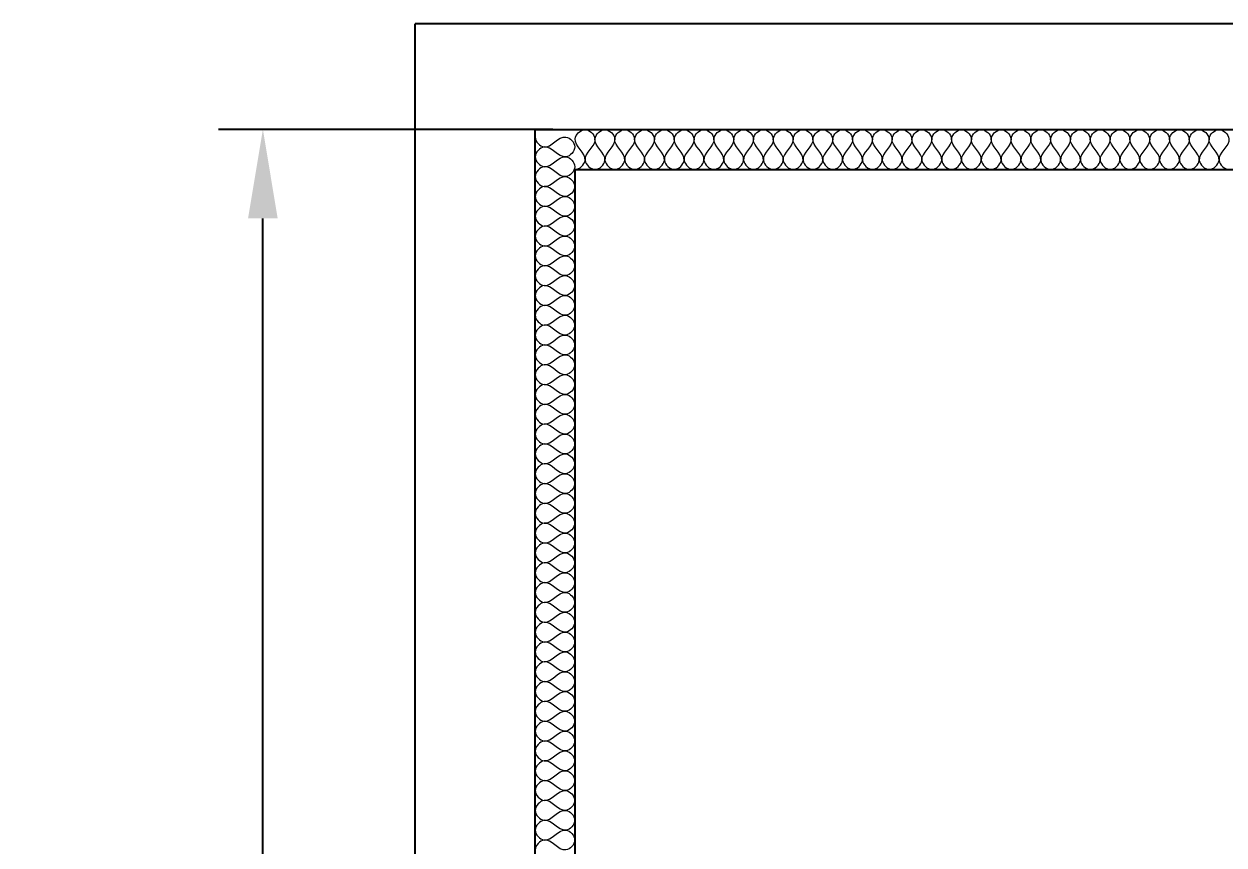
# Model space of a CAD drawing. Header units: metres. Extents: x 125 to 1179, y 511 to 749.
# Drawn here: x 124.71 to 158.41, y 676.27 to 699.33 of the extents above; entities that cross this region are included whole.
import ezdxf

# ---------------------------------------------------------------- set-up
doc = ezdxf.new("R2010")
doc.units = ezdxf.units.M
doc.layers.add('Text18', color=8, linetype='Continuous', lineweight=18)
doc.styles.get("Standard").update_dxf_attribs({"font": 'arial.ttf'})
doc.dimstyles.new('ISO-25', dxfattribs={"dimtxt": 2.5, "dimasz": 2.5, "dimexe": 1.25, "dimexo": 0.625, "dimtad": 1, "dimtxsty": 'Standard', "dimcen": 2.5, "dimadec": 0, "dimazin": 0, "dimtfac": 1, "dimtmove": 0, "dimatfit": 3, "dimfxl": 1, "dimarcsym": 0})

# ---------------------------------------------------------------- blocks, each defined once
blk = doc.blocks.new('*D4')
at = {"color": 0, "lineweight": -2, "transparency": 16777216}
for p, q in [((139.561, 696.369), (130.166, 696.369)), ((131.416, 607.857), (131.416, 693.869)), ((139.561, 605.357), (130.166, 605.357))]:
    blk.add_line(p, q, dxfattribs=at)
at = {"color": 0, "transparency": 16777216}
for points in [[(130.999, 693.869), (131.832, 693.869), (131.416, 696.369)], [(130.999, 607.857), (131.832, 607.857), (131.416, 605.357)]]:
    blk.add_solid(points, dxfattribs=at)
at = {"layer": 'Defpoints', "color": 0, "transparency": 16777216}
for p in [(131.416, 696.369), (140.186, 696.369), (140.186, 605.357)]:
    blk.add_point(p, dxfattribs=at)
at = {"color": 0, "transparency": 16777216, "insert": (127.791, 650.863), "char_height": 2.5, "attachment_point": 5, "rotation": 90}
blk.add_mtext('{\\fISOCPEUR|b0|i0|c0|p34;\\H2x;9,10m}', dxfattribs=at)

msp = doc.modelspace()

# ---------------------------------------------------------------- linework, layer by layer
for p, q in [((135.692, 527.829), (135.692, 699.329)), ((361.652, 699.329), (135.692, 699.329)), ((139.062, 696.369), (360.529, 696.369)), ((139.062, 531.2), (139.062, 696.369)), ((140.186, 695.245), (339.073, 695.245)), ((140.186, 605.919), (140.186, 695.245))]:
    msp.add_line(p, q)
at = {"layer": 'Text18', "color": 0, "ltscale": 0.5}
for points, knots in [([(140.186, 696.107), (140.203, 696.227), (140.464, 696.488), (140.961, 695.993), (140.241, 695.609), (140.618, 695.246), (140.742, 695.245)], [2.217326, 2.217326, 2.217326, 2.217326, 2.553667, 2.890008, 3.49416, 3.830501, 3.830501, 3.830501, 3.830501]), ([(140.742, 696.107), (140.759, 696.227), (141.02, 696.488), (141.518, 695.993), (140.797, 695.609), (141.174, 695.246), (141.299, 695.245)], [2.217326, 2.217326, 2.217326, 2.217326, 2.553667, 2.890008, 3.49416, 3.830501, 3.830501, 3.830501, 3.830501]), ([(141.299, 696.107), (141.315, 696.227), (141.577, 696.488), (142.074, 695.993), (141.353, 695.609), (141.73, 695.246), (141.855, 695.245)], [2.217326, 2.217326, 2.217326, 2.217326, 2.553667, 2.890008, 3.49416, 3.830501, 3.830501, 3.830501, 3.830501]), ([(141.855, 696.107), (141.872, 696.227), (142.133, 696.488), (142.63, 695.993), (141.91, 695.609), (142.287, 695.246), (142.411, 695.245)], [2.217326, 2.217326, 2.217326, 2.217326, 2.553667, 2.890008, 3.49416, 3.830501, 3.830501, 3.830501, 3.830501]), ([(142.411, 696.107), (142.428, 696.227), (142.689, 696.488), (143.187, 695.993), (142.466, 695.609), (142.843, 695.246), (142.968, 695.245)], [2.217326, 2.217326, 2.217326, 2.217326, 2.553667, 2.890008, 3.49416, 3.830501, 3.830501, 3.830501, 3.830501]), ([(142.968, 696.107), (142.984, 696.227), (143.246, 696.488), (143.743, 695.993), (143.022, 695.609), (143.399, 695.246), (143.524, 695.245)], [2.217326, 2.217326, 2.217326, 2.217326, 2.553667, 2.890008, 3.49416, 3.830501, 3.830501, 3.830501, 3.830501]), ([(143.524, 696.107), (143.541, 696.227), (143.802, 696.488), (144.299, 695.993), (143.579, 695.609), (143.956, 695.246), (144.08, 695.245)], [2.217326, 2.217326, 2.217326, 2.217326, 2.553667, 2.890008, 3.49416, 3.830501, 3.830501, 3.830501, 3.830501]), ([(144.08, 696.107), (144.097, 696.227), (144.358, 696.488), (144.856, 695.993), (144.135, 695.609), (144.512, 695.246), (144.637, 695.245)], [2.217326, 2.217326, 2.217326, 2.217326, 2.553667, 2.890008, 3.49416, 3.830501, 3.830501, 3.830501, 3.830501]), ([(144.637, 696.107), (144.653, 696.227), (144.915, 696.488), (145.412, 695.993), (144.691, 695.609), (145.068, 695.246), (145.193, 695.245)], [2.217326, 2.217326, 2.217326, 2.217326, 2.553667, 2.890008, 3.49416, 3.830501, 3.830501, 3.830501, 3.830501]), ([(145.193, 696.107), (145.21, 696.227), (145.471, 696.488), (145.968, 695.993), (145.248, 695.609), (145.625, 695.246), (145.749, 695.245)], [2.217326, 2.217326, 2.217326, 2.217326, 2.553667, 2.890008, 3.49416, 3.830501, 3.830501, 3.830501, 3.830501]), ([(145.749, 696.107), (145.766, 696.227), (146.027, 696.488), (146.525, 695.993), (145.804, 695.609), (146.181, 695.246), (146.306, 695.245)], [2.217326, 2.217326, 2.217326, 2.217326, 2.553667, 2.890008, 3.49416, 3.830501, 3.830501, 3.830501, 3.830501]), ([(146.306, 696.107), (146.322, 696.227), (146.584, 696.488), (147.081, 695.993), (146.36, 695.609), (146.737, 695.246), (146.862, 695.245)], [2.217326, 2.217326, 2.217326, 2.217326, 2.553667, 2.890008, 3.49416, 3.830501, 3.830501, 3.830501, 3.830501]), ([(146.862, 696.107), (146.879, 696.227), (147.14, 696.488), (147.637, 695.993), (146.917, 695.609), (147.294, 695.246), (147.418, 695.245)], [2.217326, 2.217326, 2.217326, 2.217326, 2.553667, 2.890008, 3.49416, 3.830501, 3.830501, 3.830501, 3.830501]), ([(147.418, 696.107), (147.435, 696.227), (147.696, 696.488), (148.194, 695.993), (147.473, 695.609), (147.85, 695.246), (147.975, 695.245)], [2.217326, 2.217326, 2.217326, 2.217326, 2.553667, 2.890008, 3.49416, 3.830501, 3.830501, 3.830501, 3.830501]), ([(147.975, 696.107), (147.991, 696.227), (148.253, 696.488), (148.75, 695.993), (148.029, 695.609), (148.406, 695.246), (148.531, 695.245)], [2.217326, 2.217326, 2.217326, 2.217326, 2.553667, 2.890008, 3.49416, 3.830501, 3.830501, 3.830501, 3.830501]), ([(148.531, 696.107), (148.547, 696.227), (148.809, 696.488), (149.306, 695.993), (148.586, 695.609), (148.963, 695.246), (149.087, 695.245)], [2.217326, 2.217326, 2.217326, 2.217326, 2.553667, 2.890008, 3.49416, 3.830501, 3.830501, 3.830501, 3.830501]), ([(149.087, 696.107), (149.104, 696.227), (149.365, 696.488), (149.863, 695.993), (149.142, 695.609), (149.519, 695.246), (149.644, 695.245)], [2.217326, 2.217326, 2.217326, 2.217326, 2.553667, 2.890008, 3.49416, 3.830501, 3.830501, 3.830501, 3.830501]), ([(149.644, 696.107), (149.66, 696.227), (149.921, 696.488), (150.419, 695.993), (149.698, 695.609), (150.075, 695.246), (150.2, 695.245)], [2.217326, 2.217326, 2.217326, 2.217326, 2.553667, 2.890008, 3.49416, 3.830501, 3.830501, 3.830501, 3.830501]), ([(150.2, 696.107), (150.216, 696.227), (150.478, 696.488), (150.975, 695.993), (150.255, 695.609), (150.631, 695.246), (150.756, 695.245)], [2.217326, 2.217326, 2.217326, 2.217326, 2.553667, 2.890008, 3.49416, 3.830501, 3.830501, 3.830501, 3.830501]), ([(150.756, 696.107), (150.773, 696.227), (151.034, 696.488), (151.532, 695.993), (150.811, 695.609), (151.188, 695.246), (151.312, 695.245)], [2.217326, 2.217326, 2.217326, 2.217326, 2.553667, 2.890008, 3.49416, 3.830501, 3.830501, 3.830501, 3.830501]), ([(151.312, 696.107), (151.329, 696.227), (151.59, 696.488), (152.088, 695.993), (151.367, 695.609), (151.744, 695.246), (151.869, 695.245)], [2.217326, 2.217326, 2.217326, 2.217326, 2.553667, 2.890008, 3.49416, 3.830501, 3.830501, 3.830501, 3.830501]), ([(151.869, 696.107), (151.885, 696.227), (152.147, 696.488), (152.644, 695.993), (151.924, 695.609), (152.3, 695.246), (152.425, 695.245)], [2.217326, 2.217326, 2.217326, 2.217326, 2.553667, 2.890008, 3.49416, 3.830501, 3.830501, 3.830501, 3.830501]), ([(152.425, 696.107), (152.442, 696.227), (152.703, 696.488), (153.201, 695.993), (152.48, 695.609), (152.857, 695.246), (152.981, 695.245)], [2.217326, 2.217326, 2.217326, 2.217326, 2.553667, 2.890008, 3.49416, 3.830501, 3.830501, 3.830501, 3.830501]), ([(152.981, 696.107), (152.998, 696.227), (153.259, 696.488), (153.757, 695.993), (153.036, 695.609), (153.413, 695.246), (153.538, 695.245)], [2.217326, 2.217326, 2.217326, 2.217326, 2.553667, 2.890008, 3.49416, 3.830501, 3.830501, 3.830501, 3.830501]), ([(153.538, 696.107), (153.554, 696.227), (153.816, 696.488), (154.313, 695.993), (153.593, 695.609), (153.969, 695.246), (154.094, 695.245)], [2.217326, 2.217326, 2.217326, 2.217326, 2.553667, 2.890008, 3.49416, 3.830501, 3.830501, 3.830501, 3.830501]), ([(154.094, 696.107), (154.111, 696.227), (154.372, 696.488), (154.869, 695.993), (154.149, 695.609), (154.526, 695.246), (154.65, 695.245)], [2.217326, 2.217326, 2.217326, 2.217326, 2.553667, 2.890008, 3.49416, 3.830501, 3.830501, 3.830501, 3.830501]), ([(154.65, 696.107), (154.667, 696.227), (154.928, 696.488), (155.426, 695.993), (154.705, 695.609), (155.082, 695.246), (155.207, 695.245)], [2.217326, 2.217326, 2.217326, 2.217326, 2.553667, 2.890008, 3.49416, 3.830501, 3.830501, 3.830501, 3.830501]), ([(155.207, 696.107), (155.223, 696.227), (155.485, 696.488), (155.982, 695.993), (155.261, 695.609), (155.638, 695.246), (155.763, 695.245)], [2.217326, 2.217326, 2.217326, 2.217326, 2.553667, 2.890008, 3.49416, 3.830501, 3.830501, 3.830501, 3.830501]), ([(155.763, 696.107), (155.78, 696.227), (156.041, 696.488), (156.538, 695.993), (155.818, 695.609), (156.195, 695.246), (156.319, 695.245)], [2.217326, 2.217326, 2.217326, 2.217326, 2.553667, 2.890008, 3.49416, 3.830501, 3.830501, 3.830501, 3.830501]), ([(156.319, 696.107), (156.336, 696.227), (156.597, 696.488), (157.095, 695.993), (156.374, 695.609), (156.751, 695.246), (156.876, 695.245)], [2.217326, 2.217326, 2.217326, 2.217326, 2.553667, 2.890008, 3.49416, 3.830501, 3.830501, 3.830501, 3.830501]), ([(156.876, 696.107), (156.892, 696.227), (157.154, 696.488), (157.651, 695.993), (156.93, 695.609), (157.307, 695.246), (157.432, 695.245)], [2.217326, 2.217326, 2.217326, 2.217326, 2.553667, 2.890008, 3.49416, 3.830501, 3.830501, 3.830501, 3.830501]), ([(157.432, 696.107), (157.449, 696.227), (157.71, 696.488), (158.207, 695.993), (157.487, 695.609), (157.864, 695.246), (157.988, 695.245)], [2.217326, 2.217326, 2.217326, 2.217326, 2.553667, 2.890008, 3.49416, 3.830501, 3.830501, 3.830501, 3.830501]), ([(157.988, 696.107), (158.005, 696.227), (158.266, 696.488), (158.764, 695.993), (158.043, 695.609), (158.42, 695.246), (158.545, 695.245)], [2.217326, 2.217326, 2.217326, 2.217326, 2.553667, 2.890008, 3.49416, 3.830501, 3.830501, 3.830501, 3.830501]), ([(139.062, 696.154), (139.064, 696.024), (139.426, 695.658), (139.709, 696.184), (139.925, 696.154)], [1.2768335, 1.2768335, 1.2768335, 1.2768335, 1.6131741, 2.2173264, 2.2173264, 2.2173264, 2.2173264]), ([(139.925, 696.154), (140.045, 696.138), (140.305, 695.876), (139.81, 695.379), (139.427, 696.1), (139.063, 695.723), (139.062, 695.598)], [2.217326, 2.217326, 2.217326, 2.217326, 2.553667, 2.890008, 3.49416, 3.830501, 3.830501, 3.830501, 3.830501]), ([(140.186, 695.245), (140.317, 695.246), (140.682, 695.609), (140.156, 695.892), (140.186, 696.107)], [1.2768335, 1.2768335, 1.2768335, 1.2768335, 1.6131741, 2.2173264, 2.2173264, 2.2173264, 2.2173264]), ([(140.742, 695.245), (140.873, 695.246), (141.239, 695.609), (140.712, 695.892), (140.742, 696.107)], [1.2768335, 1.2768335, 1.2768335, 1.2768335, 1.6131741, 2.2173264, 2.2173264, 2.2173264, 2.2173264]), ([(141.299, 695.245), (141.429, 695.246), (141.795, 695.609), (141.269, 695.892), (141.299, 696.107)], [1.2768335, 1.2768335, 1.2768335, 1.2768335, 1.6131741, 2.2173264, 2.2173264, 2.2173264, 2.2173264]), ([(141.855, 695.245), (141.986, 695.246), (142.351, 695.609), (141.825, 695.892), (141.855, 696.107)], [1.2768335, 1.2768335, 1.2768335, 1.2768335, 1.6131741, 2.2173264, 2.2173264, 2.2173264, 2.2173264]), ([(142.411, 695.245), (142.542, 695.246), (142.908, 695.609), (142.381, 695.892), (142.411, 696.107)], [1.2768335, 1.2768335, 1.2768335, 1.2768335, 1.6131741, 2.2173264, 2.2173264, 2.2173264, 2.2173264]), ([(142.968, 695.245), (143.098, 695.246), (143.464, 695.609), (142.938, 695.892), (142.968, 696.107)], [1.2768335, 1.2768335, 1.2768335, 1.2768335, 1.6131741, 2.2173264, 2.2173264, 2.2173264, 2.2173264]), ([(143.524, 695.245), (143.655, 695.246), (144.02, 695.609), (143.494, 695.892), (143.524, 696.107)], [1.2768335, 1.2768335, 1.2768335, 1.2768335, 1.6131741, 2.2173264, 2.2173264, 2.2173264, 2.2173264]), ([(144.08, 695.245), (144.211, 695.246), (144.577, 695.609), (144.05, 695.892), (144.08, 696.107)], [1.2768335, 1.2768335, 1.2768335, 1.2768335, 1.6131741, 2.2173264, 2.2173264, 2.2173264, 2.2173264]), ([(144.637, 695.245), (144.767, 695.246), (145.133, 695.609), (144.607, 695.892), (144.637, 696.107)], [1.2768335, 1.2768335, 1.2768335, 1.2768335, 1.6131741, 2.2173264, 2.2173264, 2.2173264, 2.2173264]), ([(145.193, 695.245), (145.324, 695.246), (145.689, 695.609), (145.163, 695.892), (145.193, 696.107)], [1.2768335, 1.2768335, 1.2768335, 1.2768335, 1.6131741, 2.2173264, 2.2173264, 2.2173264, 2.2173264]), ([(145.749, 695.245), (145.88, 695.246), (146.246, 695.609), (145.719, 695.892), (145.749, 696.107)], [1.2768335, 1.2768335, 1.2768335, 1.2768335, 1.6131741, 2.2173264, 2.2173264, 2.2173264, 2.2173264]), ([(146.306, 695.245), (146.436, 695.246), (146.802, 695.609), (146.276, 695.892), (146.306, 696.107)], [1.2768335, 1.2768335, 1.2768335, 1.2768335, 1.6131741, 2.2173264, 2.2173264, 2.2173264, 2.2173264]), ([(146.862, 695.245), (146.993, 695.246), (147.358, 695.609), (146.832, 695.892), (146.862, 696.107)], [1.2768335, 1.2768335, 1.2768335, 1.2768335, 1.6131741, 2.2173264, 2.2173264, 2.2173264, 2.2173264]), ([(147.418, 695.245), (147.549, 695.246), (147.915, 695.609), (147.388, 695.892), (147.418, 696.107)], [1.2768335, 1.2768335, 1.2768335, 1.2768335, 1.6131741, 2.2173264, 2.2173264, 2.2173264, 2.2173264]), ([(147.975, 695.245), (148.105, 695.246), (148.471, 695.609), (147.945, 695.892), (147.975, 696.107)], [1.2768335, 1.2768335, 1.2768335, 1.2768335, 1.6131741, 2.2173264, 2.2173264, 2.2173264, 2.2173264]), ([(148.531, 695.245), (148.662, 695.246), (149.027, 695.609), (148.501, 695.892), (148.531, 696.107)], [1.2768335, 1.2768335, 1.2768335, 1.2768335, 1.6131741, 2.2173264, 2.2173264, 2.2173264, 2.2173264]), ([(149.087, 695.245), (149.218, 695.246), (149.583, 695.609), (149.057, 695.892), (149.087, 696.107)], [1.2768335, 1.2768335, 1.2768335, 1.2768335, 1.6131741, 2.2173264, 2.2173264, 2.2173264, 2.2173264]), ([(149.644, 695.245), (149.774, 695.246), (150.14, 695.609), (149.614, 695.892), (149.644, 696.107)], [1.2768335, 1.2768335, 1.2768335, 1.2768335, 1.6131741, 2.2173264, 2.2173264, 2.2173264, 2.2173264]), ([(150.2, 695.245), (150.331, 695.246), (150.696, 695.609), (150.17, 695.892), (150.2, 696.107)], [1.2768335, 1.2768335, 1.2768335, 1.2768335, 1.6131741, 2.2173264, 2.2173264, 2.2173264, 2.2173264]), ([(150.756, 695.245), (150.887, 695.246), (151.252, 695.609), (150.726, 695.892), (150.756, 696.107)], [1.2768335, 1.2768335, 1.2768335, 1.2768335, 1.6131741, 2.2173264, 2.2173264, 2.2173264, 2.2173264]), ([(151.312, 695.245), (151.443, 695.246), (151.809, 695.609), (151.283, 695.892), (151.312, 696.107)], [1.2768335, 1.2768335, 1.2768335, 1.2768335, 1.6131741, 2.2173264, 2.2173264, 2.2173264, 2.2173264]), ([(151.869, 695.245), (152, 695.246), (152.365, 695.609), (151.839, 695.892), (151.869, 696.107)], [1.2768335, 1.2768335, 1.2768335, 1.2768335, 1.6131741, 2.2173264, 2.2173264, 2.2173264, 2.2173264]), ([(152.425, 695.245), (152.556, 695.246), (152.921, 695.609), (152.395, 695.892), (152.425, 696.107)], [1.2768335, 1.2768335, 1.2768335, 1.2768335, 1.6131741, 2.2173264, 2.2173264, 2.2173264, 2.2173264]), ([(152.981, 695.245), (153.112, 695.246), (153.478, 695.609), (152.952, 695.892), (152.981, 696.107)], [1.2768335, 1.2768335, 1.2768335, 1.2768335, 1.6131741, 2.2173264, 2.2173264, 2.2173264, 2.2173264]), ([(153.538, 695.245), (153.669, 695.246), (154.034, 695.609), (153.508, 695.892), (153.538, 696.107)], [1.2768335, 1.2768335, 1.2768335, 1.2768335, 1.6131741, 2.2173264, 2.2173264, 2.2173264, 2.2173264]), ([(154.094, 695.245), (154.225, 695.246), (154.59, 695.609), (154.064, 695.892), (154.094, 696.107)], [1.2768335, 1.2768335, 1.2768335, 1.2768335, 1.6131741, 2.2173264, 2.2173264, 2.2173264, 2.2173264]), ([(154.65, 695.245), (154.781, 695.246), (155.147, 695.609), (154.621, 695.892), (154.65, 696.107)], [1.2768335, 1.2768335, 1.2768335, 1.2768335, 1.6131741, 2.2173264, 2.2173264, 2.2173264, 2.2173264]), ([(155.207, 695.245), (155.337, 695.246), (155.703, 695.609), (155.177, 695.892), (155.207, 696.107)], [1.2768335, 1.2768335, 1.2768335, 1.2768335, 1.6131741, 2.2173264, 2.2173264, 2.2173264, 2.2173264]), ([(155.763, 695.245), (155.894, 695.246), (156.259, 695.609), (155.733, 695.892), (155.763, 696.107)], [1.2768335, 1.2768335, 1.2768335, 1.2768335, 1.6131741, 2.2173264, 2.2173264, 2.2173264, 2.2173264]), ([(156.319, 695.245), (156.45, 695.246), (156.816, 695.609), (156.289, 695.892), (156.319, 696.107)], [1.2768335, 1.2768335, 1.2768335, 1.2768335, 1.6131741, 2.2173264, 2.2173264, 2.2173264, 2.2173264]), ([(156.876, 695.245), (157.006, 695.246), (157.372, 695.609), (156.846, 695.892), (156.876, 696.107)], [1.2768335, 1.2768335, 1.2768335, 1.2768335, 1.6131741, 2.2173264, 2.2173264, 2.2173264, 2.2173264]), ([(157.432, 695.245), (157.563, 695.246), (157.928, 695.609), (157.402, 695.892), (157.432, 696.107)], [1.2768335, 1.2768335, 1.2768335, 1.2768335, 1.6131741, 2.2173264, 2.2173264, 2.2173264, 2.2173264]), ([(157.988, 695.245), (158.119, 695.246), (158.485, 695.609), (157.958, 695.892), (157.988, 696.107)], [1.2768335, 1.2768335, 1.2768335, 1.2768335, 1.6131741, 2.2173264, 2.2173264, 2.2173264, 2.2173264]), ([(139.062, 695.598), (139.064, 695.467), (139.426, 695.102), (139.709, 695.628), (139.925, 695.598)], [1.2768335, 1.2768335, 1.2768335, 1.2768335, 1.6131741, 2.2173264, 2.2173264, 2.2173264, 2.2173264]), ([(139.925, 695.598), (140.045, 695.581), (140.305, 695.32), (139.81, 694.823), (139.427, 695.543), (139.063, 695.166), (139.062, 695.042)], [2.217326, 2.217326, 2.217326, 2.217326, 2.553667, 2.890008, 3.49416, 3.830501, 3.830501, 3.830501, 3.830501]), ([(139.062, 695.042), (139.064, 694.911), (139.426, 694.545), (139.709, 695.072), (139.925, 695.042)], [1.2768335, 1.2768335, 1.2768335, 1.2768335, 1.6131741, 2.2173264, 2.2173264, 2.2173264, 2.2173264]), ([(139.925, 695.042), (140.045, 695.025), (140.305, 694.764), (139.81, 694.266), (139.427, 694.987), (139.063, 694.61), (139.062, 694.485)], [2.217326, 2.217326, 2.217326, 2.217326, 2.553667, 2.890008, 3.49416, 3.830501, 3.830501, 3.830501, 3.830501]), ([(139.062, 694.485), (139.064, 694.355), (139.426, 693.989), (139.709, 694.515), (139.925, 694.485)], [1.2768335, 1.2768335, 1.2768335, 1.2768335, 1.6131741, 2.2173264, 2.2173264, 2.2173264, 2.2173264]), ([(139.925, 694.485), (140.045, 694.469), (140.305, 694.207), (139.81, 693.71), (139.427, 694.431), (139.063, 694.054), (139.062, 693.929)], [2.217326, 2.217326, 2.217326, 2.217326, 2.553667, 2.890008, 3.49416, 3.830501, 3.830501, 3.830501, 3.830501]), ([(139.062, 693.929), (139.064, 693.798), (139.426, 693.433), (139.709, 693.959), (139.925, 693.929)], [1.2768335, 1.2768335, 1.2768335, 1.2768335, 1.6131741, 2.2173264, 2.2173264, 2.2173264, 2.2173264]), ([(139.925, 693.929), (140.045, 693.912), (140.305, 693.651), (139.81, 693.154), (139.427, 693.874), (139.063, 693.497), (139.062, 693.373)], [2.217326, 2.217326, 2.217326, 2.217326, 2.553667, 2.890008, 3.49416, 3.830501, 3.830501, 3.830501, 3.830501]), ([(139.062, 693.373), (139.064, 693.242), (139.426, 692.876), (139.709, 693.403), (139.925, 693.373)], [1.2768335, 1.2768335, 1.2768335, 1.2768335, 1.6131741, 2.2173264, 2.2173264, 2.2173264, 2.2173264]), ([(139.925, 693.373), (140.045, 693.356), (140.305, 693.095), (139.81, 692.597), (139.427, 693.318), (139.063, 692.941), (139.062, 692.816)], [2.217326, 2.217326, 2.217326, 2.217326, 2.553667, 2.890008, 3.49416, 3.830501, 3.830501, 3.830501, 3.830501]), ([(139.062, 692.816), (139.064, 692.686), (139.426, 692.32), (139.709, 692.846), (139.925, 692.816)], [1.2768335, 1.2768335, 1.2768335, 1.2768335, 1.6131741, 2.2173264, 2.2173264, 2.2173264, 2.2173264]), ([(139.925, 692.816), (140.045, 692.8), (140.305, 692.538), (139.81, 692.041), (139.427, 692.762), (139.063, 692.385), (139.062, 692.26)], [2.217326, 2.217326, 2.217326, 2.217326, 2.553667, 2.890008, 3.49416, 3.830501, 3.830501, 3.830501, 3.830501]), ([(139.062, 692.26), (139.064, 692.129), (139.426, 691.764), (139.709, 692.29), (139.925, 692.26)], [1.2768335, 1.2768335, 1.2768335, 1.2768335, 1.6131741, 2.2173264, 2.2173264, 2.2173264, 2.2173264]), ([(139.925, 692.26), (140.045, 692.243), (140.305, 691.982), (139.81, 691.485), (139.427, 692.205), (139.063, 691.828), (139.062, 691.704)], [2.217326, 2.217326, 2.217326, 2.217326, 2.553667, 2.890008, 3.49416, 3.830501, 3.830501, 3.830501, 3.830501]), ([(139.062, 691.704), (139.064, 691.573), (139.426, 691.207), (139.709, 691.734), (139.925, 691.704)], [1.2768335, 1.2768335, 1.2768335, 1.2768335, 1.6131741, 2.2173264, 2.2173264, 2.2173264, 2.2173264]), ([(139.925, 691.704), (140.045, 691.687), (140.305, 691.426), (139.81, 690.928), (139.427, 691.649), (139.063, 691.272), (139.062, 691.147)], [2.217326, 2.217326, 2.217326, 2.217326, 2.553667, 2.890008, 3.49416, 3.830501, 3.830501, 3.830501, 3.830501]), ([(139.062, 691.147), (139.064, 691.017), (139.426, 690.651), (139.709, 691.177), (139.925, 691.147)], [1.2768335, 1.2768335, 1.2768335, 1.2768335, 1.6131741, 2.2173264, 2.2173264, 2.2173264, 2.2173264]), ([(139.925, 691.147), (140.045, 691.131), (140.305, 690.869), (139.81, 690.372), (139.427, 691.093), (139.063, 690.716), (139.062, 690.591)], [2.217326, 2.217326, 2.217326, 2.217326, 2.553667, 2.890008, 3.49416, 3.830501, 3.830501, 3.830501, 3.830501]), ([(139.062, 690.591), (139.064, 690.46), (139.426, 690.095), (139.709, 690.621), (139.925, 690.591)], [1.2768335, 1.2768335, 1.2768335, 1.2768335, 1.6131741, 2.2173264, 2.2173264, 2.2173264, 2.2173264]), ([(139.925, 690.591), (140.045, 690.575), (140.305, 690.313), (139.81, 689.816), (139.427, 690.536), (139.063, 690.16), (139.062, 690.035)], [2.217326, 2.217326, 2.217326, 2.217326, 2.553667, 2.890008, 3.49416, 3.830501, 3.830501, 3.830501, 3.830501]), ([(139.062, 690.035), (139.064, 689.904), (139.426, 689.539), (139.709, 690.065), (139.925, 690.035)], [1.2768335, 1.2768335, 1.2768335, 1.2768335, 1.6131741, 2.2173264, 2.2173264, 2.2173264, 2.2173264]), ([(139.925, 690.035), (140.045, 690.018), (140.305, 689.757), (139.81, 689.259), (139.427, 689.98), (139.063, 689.603), (139.062, 689.479)], [2.217326, 2.217326, 2.217326, 2.217326, 2.553667, 2.890008, 3.49416, 3.830501, 3.830501, 3.830501, 3.830501]), ([(139.062, 689.479), (139.064, 689.348), (139.426, 688.982), (139.709, 689.508), (139.925, 689.479)], [1.2768335, 1.2768335, 1.2768335, 1.2768335, 1.6131741, 2.2173264, 2.2173264, 2.2173264, 2.2173264]), ([(139.925, 689.479), (140.045, 689.462), (140.305, 689.201), (139.81, 688.703), (139.427, 689.424), (139.063, 689.047), (139.062, 688.922)], [2.217326, 2.217326, 2.217326, 2.217326, 2.553667, 2.890008, 3.49416, 3.830501, 3.830501, 3.830501, 3.830501]), ([(139.062, 688.922), (139.064, 688.791), (139.426, 688.426), (139.709, 688.952), (139.925, 688.922)], [1.2768335, 1.2768335, 1.2768335, 1.2768335, 1.6131741, 2.2173264, 2.2173264, 2.2173264, 2.2173264]), ([(139.925, 688.922), (140.045, 688.906), (140.305, 688.644), (139.81, 688.147), (139.427, 688.867), (139.063, 688.491), (139.062, 688.366)], [2.217326, 2.217326, 2.217326, 2.217326, 2.553667, 2.890008, 3.49416, 3.830501, 3.830501, 3.830501, 3.830501]), ([(139.062, 688.366), (139.064, 688.235), (139.426, 687.87), (139.709, 688.396), (139.925, 688.366)], [1.2768335, 1.2768335, 1.2768335, 1.2768335, 1.6131741, 2.2173264, 2.2173264, 2.2173264, 2.2173264]), ([(139.925, 688.366), (140.045, 688.349), (140.305, 688.088), (139.81, 687.59), (139.427, 688.311), (139.063, 687.934), (139.062, 687.81)], [2.217326, 2.217326, 2.217326, 2.217326, 2.553667, 2.890008, 3.49416, 3.830501, 3.830501, 3.830501, 3.830501]), ([(139.062, 687.81), (139.064, 687.679), (139.426, 687.313), (139.709, 687.839), (139.925, 687.81)], [1.2768335, 1.2768335, 1.2768335, 1.2768335, 1.6131741, 2.2173264, 2.2173264, 2.2173264, 2.2173264]), ([(139.925, 687.81), (140.045, 687.793), (140.305, 687.532), (139.81, 687.034), (139.427, 687.755), (139.063, 687.378), (139.062, 687.253)], [2.217326, 2.217326, 2.217326, 2.217326, 2.553667, 2.890008, 3.49416, 3.830501, 3.830501, 3.830501, 3.830501]), ([(139.062, 687.253), (139.064, 687.122), (139.426, 686.757), (139.709, 687.283), (139.925, 687.253)], [1.2768335, 1.2768335, 1.2768335, 1.2768335, 1.6131741, 2.2173264, 2.2173264, 2.2173264, 2.2173264]), ([(139.925, 687.253), (140.045, 687.237), (140.305, 686.975), (139.81, 686.478), (139.427, 687.198), (139.063, 686.822), (139.062, 686.697)], [2.217326, 2.217326, 2.217326, 2.217326, 2.553667, 2.890008, 3.49416, 3.830501, 3.830501, 3.830501, 3.830501]), ([(139.062, 686.697), (139.064, 686.566), (139.426, 686.201), (139.709, 686.727), (139.925, 686.697)], [1.2768335, 1.2768335, 1.2768335, 1.2768335, 1.6131741, 2.2173264, 2.2173264, 2.2173264, 2.2173264]), ([(139.925, 686.697), (140.045, 686.68), (140.305, 686.419), (139.81, 685.921), (139.427, 686.642), (139.063, 686.265), (139.062, 686.141)], [2.217326, 2.217326, 2.217326, 2.217326, 2.553667, 2.890008, 3.49416, 3.830501, 3.830501, 3.830501, 3.830501]), ([(139.062, 686.141), (139.064, 686.01), (139.426, 685.644), (139.709, 686.17), (139.925, 686.141)], [1.2768335, 1.2768335, 1.2768335, 1.2768335, 1.6131741, 2.2173264, 2.2173264, 2.2173264, 2.2173264]), ([(139.925, 686.141), (140.045, 686.124), (140.305, 685.863), (139.81, 685.365), (139.427, 686.086), (139.063, 685.709), (139.062, 685.584)], [2.217326, 2.217326, 2.217326, 2.217326, 2.553667, 2.890008, 3.49416, 3.830501, 3.830501, 3.830501, 3.830501]), ([(139.062, 685.584), (139.064, 685.454), (139.426, 685.088), (139.709, 685.614), (139.925, 685.584)], [1.2768335, 1.2768335, 1.2768335, 1.2768335, 1.6131741, 2.2173264, 2.2173264, 2.2173264, 2.2173264]), ([(139.925, 685.584), (140.045, 685.568), (140.305, 685.306), (139.81, 684.809), (139.427, 685.53), (139.063, 685.153), (139.062, 685.028)], [2.217326, 2.217326, 2.217326, 2.217326, 2.553667, 2.890008, 3.49416, 3.830501, 3.830501, 3.830501, 3.830501]), ([(139.062, 685.028), (139.064, 684.897), (139.426, 684.532), (139.709, 685.058), (139.925, 685.028)], [1.2768335, 1.2768335, 1.2768335, 1.2768335, 1.6131741, 2.2173264, 2.2173264, 2.2173264, 2.2173264]), ([(139.925, 685.028), (140.045, 685.011), (140.305, 684.75), (139.81, 684.253), (139.427, 684.973), (139.063, 684.596), (139.062, 684.472)], [2.217326, 2.217326, 2.217326, 2.217326, 2.553667, 2.890008, 3.49416, 3.830501, 3.830501, 3.830501, 3.830501]), ([(139.062, 684.472), (139.064, 684.341), (139.426, 683.975), (139.709, 684.501), (139.925, 684.472)], [1.2768335, 1.2768335, 1.2768335, 1.2768335, 1.6131741, 2.2173264, 2.2173264, 2.2173264, 2.2173264]), ([(139.925, 684.472), (140.045, 684.455), (140.305, 684.194), (139.81, 683.696), (139.427, 684.417), (139.063, 684.04), (139.062, 683.915)], [2.217326, 2.217326, 2.217326, 2.217326, 2.553667, 2.890008, 3.49416, 3.830501, 3.830501, 3.830501, 3.830501]), ([(139.062, 683.915), (139.064, 683.785), (139.426, 683.419), (139.709, 683.945), (139.925, 683.915)], [1.2768335, 1.2768335, 1.2768335, 1.2768335, 1.6131741, 2.2173264, 2.2173264, 2.2173264, 2.2173264]), ([(139.925, 683.915), (140.045, 683.899), (140.305, 683.637), (139.81, 683.14), (139.427, 683.861), (139.063, 683.484), (139.062, 683.359)], [2.217326, 2.217326, 2.217326, 2.217326, 2.553667, 2.890008, 3.49416, 3.830501, 3.830501, 3.830501, 3.830501]), ([(139.062, 683.359), (139.064, 683.228), (139.426, 682.863), (139.709, 683.389), (139.925, 683.359)], [1.2768335, 1.2768335, 1.2768335, 1.2768335, 1.6131741, 2.2173264, 2.2173264, 2.2173264, 2.2173264]), ([(139.925, 683.359), (140.045, 683.342), (140.305, 683.081), (139.81, 682.584), (139.427, 683.304), (139.063, 682.927), (139.062, 682.803)], [2.217326, 2.217326, 2.217326, 2.217326, 2.553667, 2.890008, 3.49416, 3.830501, 3.830501, 3.830501, 3.830501]), ([(139.062, 682.803), (139.064, 682.672), (139.426, 682.306), (139.709, 682.833), (139.925, 682.803)], [1.2768335, 1.2768335, 1.2768335, 1.2768335, 1.6131741, 2.2173264, 2.2173264, 2.2173264, 2.2173264]), ([(139.925, 682.803), (140.045, 682.786), (140.305, 682.525), (139.81, 682.027), (139.427, 682.748), (139.063, 682.371), (139.062, 682.246)], [2.217326, 2.217326, 2.217326, 2.217326, 2.553667, 2.890008, 3.49416, 3.830501, 3.830501, 3.830501, 3.830501]), ([(139.062, 682.246), (139.064, 682.116), (139.426, 681.75), (139.709, 682.276), (139.925, 682.246)], [1.2768335, 1.2768335, 1.2768335, 1.2768335, 1.6131741, 2.2173264, 2.2173264, 2.2173264, 2.2173264]), ([(139.925, 682.246), (140.045, 682.23), (140.305, 681.968), (139.81, 681.471), (139.427, 682.192), (139.063, 681.815), (139.062, 681.69)], [2.217326, 2.217326, 2.217326, 2.217326, 2.553667, 2.890008, 3.49416, 3.830501, 3.830501, 3.830501, 3.830501]), ([(139.062, 681.69), (139.064, 681.559), (139.426, 681.194), (139.709, 681.72), (139.925, 681.69)], [1.2768335, 1.2768335, 1.2768335, 1.2768335, 1.6131741, 2.2173264, 2.2173264, 2.2173264, 2.2173264]), ([(139.925, 681.69), (140.045, 681.673), (140.305, 681.412), (139.81, 680.915), (139.427, 681.635), (139.063, 681.258), (139.062, 681.134)], [2.217326, 2.217326, 2.217326, 2.217326, 2.553667, 2.890008, 3.49416, 3.830501, 3.830501, 3.830501, 3.830501]), ([(139.062, 681.134), (139.064, 681.003), (139.426, 680.637), (139.709, 681.164), (139.925, 681.134)], [1.2768335, 1.2768335, 1.2768335, 1.2768335, 1.6131741, 2.2173264, 2.2173264, 2.2173264, 2.2173264]), ([(139.925, 681.134), (140.045, 681.117), (140.305, 680.856), (139.81, 680.358), (139.427, 681.079), (139.063, 680.702), (139.062, 680.577)], [2.217326, 2.217326, 2.217326, 2.217326, 2.553667, 2.890008, 3.49416, 3.830501, 3.830501, 3.830501, 3.830501]), ([(139.062, 680.577), (139.064, 680.447), (139.426, 680.081), (139.709, 680.607), (139.925, 680.577)], [1.2768335, 1.2768335, 1.2768335, 1.2768335, 1.6131741, 2.2173264, 2.2173264, 2.2173264, 2.2173264]), ([(139.925, 680.577), (140.045, 680.561), (140.305, 680.299), (139.81, 679.802), (139.427, 680.523), (139.063, 680.146), (139.062, 680.021)], [2.217326, 2.217326, 2.217326, 2.217326, 2.553667, 2.890008, 3.49416, 3.830501, 3.830501, 3.830501, 3.830501]), ([(139.062, 680.021), (139.064, 679.89), (139.426, 679.525), (139.709, 680.051), (139.925, 680.021)], [1.2768335, 1.2768335, 1.2768335, 1.2768335, 1.6131741, 2.2173264, 2.2173264, 2.2173264, 2.2173264]), ([(139.925, 680.021), (140.045, 680.004), (140.305, 679.743), (139.81, 679.246), (139.427, 679.966), (139.063, 679.589), (139.062, 679.465)], [2.217326, 2.217326, 2.217326, 2.217326, 2.553667, 2.890008, 3.49416, 3.830501, 3.830501, 3.830501, 3.830501]), ([(139.062, 679.465), (139.064, 679.334), (139.426, 678.968), (139.709, 679.495), (139.925, 679.465)], [1.2768335, 1.2768335, 1.2768335, 1.2768335, 1.6131741, 2.2173264, 2.2173264, 2.2173264, 2.2173264]), ([(139.925, 679.465), (140.045, 679.448), (140.305, 679.187), (139.81, 678.689), (139.427, 679.41), (139.063, 679.033), (139.062, 678.908)], [2.217326, 2.217326, 2.217326, 2.217326, 2.553667, 2.890008, 3.49416, 3.830501, 3.830501, 3.830501, 3.830501]), ([(139.062, 678.908), (139.064, 678.778), (139.426, 678.412), (139.709, 678.938), (139.925, 678.908)], [1.2768335, 1.2768335, 1.2768335, 1.2768335, 1.6131741, 2.2173264, 2.2173264, 2.2173264, 2.2173264]), ([(139.925, 678.908), (140.045, 678.892), (140.305, 678.63), (139.81, 678.133), (139.427, 678.854), (139.063, 678.477), (139.062, 678.352)], [2.217326, 2.217326, 2.217326, 2.217326, 2.553667, 2.890008, 3.49416, 3.830501, 3.830501, 3.830501, 3.830501]), ([(139.062, 678.352), (139.064, 678.221), (139.426, 677.856), (139.709, 678.382), (139.925, 678.352)], [1.2768335, 1.2768335, 1.2768335, 1.2768335, 1.6131741, 2.2173264, 2.2173264, 2.2173264, 2.2173264]), ([(139.925, 678.352), (140.045, 678.335), (140.305, 678.074), (139.81, 677.577), (139.427, 678.297), (139.063, 677.92), (139.062, 677.796)], [2.217326, 2.217326, 2.217326, 2.217326, 2.553667, 2.890008, 3.49416, 3.830501, 3.830501, 3.830501, 3.830501]), ([(139.062, 677.796), (139.064, 677.665), (139.426, 677.299), (139.709, 677.826), (139.925, 677.796)], [1.2768335, 1.2768335, 1.2768335, 1.2768335, 1.6131741, 2.2173264, 2.2173264, 2.2173264, 2.2173264]), ([(139.925, 677.796), (140.045, 677.779), (140.305, 677.518), (139.81, 677.02), (139.427, 677.741), (139.063, 677.364), (139.062, 677.239)], [2.217326, 2.217326, 2.217326, 2.217326, 2.553667, 2.890008, 3.49416, 3.830501, 3.830501, 3.830501, 3.830501]), ([(139.062, 677.239), (139.064, 677.109), (139.426, 676.743), (139.709, 677.269), (139.925, 677.239)], [1.2768335, 1.2768335, 1.2768335, 1.2768335, 1.6131741, 2.2173264, 2.2173264, 2.2173264, 2.2173264]), ([(139.925, 677.239), (140.045, 677.223), (140.305, 676.961), (139.81, 676.464), (139.427, 677.185), (139.063, 676.808), (139.062, 676.683)], [2.217326, 2.217326, 2.217326, 2.217326, 2.553667, 2.890008, 3.49416, 3.830501, 3.830501, 3.830501, 3.830501]), ([(139.062, 676.683), (139.064, 676.552), (139.426, 676.187), (139.709, 676.713), (139.925, 676.683)], [1.2768335, 1.2768335, 1.2768335, 1.2768335, 1.6131741, 2.2173264, 2.2173264, 2.2173264, 2.2173264]), ([(139.925, 676.683), (140.045, 676.666), (140.305, 676.405), (139.81, 675.908), (139.427, 676.628), (139.063, 676.251), (139.062, 676.127)], [2.217326, 2.217326, 2.217326, 2.217326, 2.553667, 2.890008, 3.49416, 3.830501, 3.830501, 3.830501, 3.830501])]:
    msp.add_open_spline(points, degree=3, knots=knots, dxfattribs=at)

# ---------------------------------------------------------------- dimensions: what is measured, and where the dimension line sits
dim = msp.add_linear_dim(base=(131.416, 696.369), p1=(140.186, 605.357), p2=(140.186, 696.369), angle=90, text='{\\fISOCPEUR|b0|i0|c0|p34;\\H2x;9,10m}', dimstyle='ISO-25')
dim.commit()
dim.dimension.update_dxf_attribs({"geometry": '*D4', "text_midpoint": (127.791, 650.863)})

doc.saveas('drawing.dxf')
